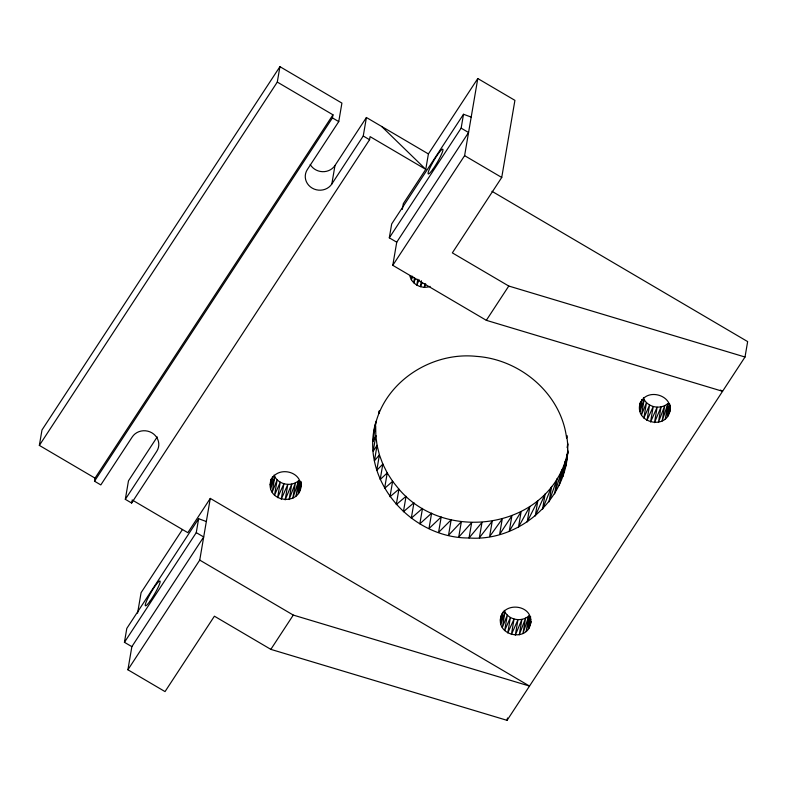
<?xml version="1.0" encoding="UTF-8"?>
<svg xmlns="http://www.w3.org/2000/svg" width="787" height="787" viewBox="0 0 787 787"><rect width="100%" height="100%" fill="white"/><g stroke="black" fill="none" stroke-linecap="round" stroke-linejoin="round"><path stroke-width="1.18" d="M566.67 435.693C576.005 491.363 523.847 542.105 469.032 537.993C411.66 538.338 360.072 480.887 375.399 423.554M567.663 442.963L567.299 447.744L567.909 444.193M376.147 421.242L373.038 441.477L375.832 435.742L375.674 426.062L373.982 431.856C380.741 384.233 429.83 351.366 476.41 356.373C520.197 359.315 561.111 393.667 566.591 438.074L566.994 435.693M300.654 486.258C301.264 470.095 275.47 465.845 270.895 481.369L271.299 479.017C262.819 502.814 303.241 507.881 301.067 482.677M567.771 450.253L566.906 457.414L567.919 451.482M640.618 401.803C632.168 423.652 669.57 431.433 670.19 407.951M567.378 455.073L567.771 452.702M301.067 483.956L300.063 489.917L301.057 483.887M670.19 407.932L669.383 412.703C674.941 395.025 645.36 386.633 640.215 404.154M381.636 126.451L425.767 169.362L370.087 136.633L369.565 139.712L131.626 503.031L125.32 499.322L156.741 451.345A14.343 13.379 9.7 0 0 151.901 432.83A14.343 13.379 9.7 0 0 132.246 436.942L100.815 484.92L94.509 481.211L95.03 478.132L39.35 445.403L41.986 429.977L279.926 66.659L341.912 103.097L338.754 121.601L307.323 169.589A14.343 13.379 9.7 0 0 312.164 188.103A14.343 13.379 9.7 0 0 331.829 183.991L363.25 136.003L366.417 117.499L428.403 153.937L425.767 169.362L403.328 203.636L402.334 209.421M125.32 499.322L128.478 480.818L157.233 436.913M131.626 503.031L131.98 500.975M491.944 191.29L747.65 341.597L745.014 357.023L507.074 720.341L270.836 649.364L214.408 616.191L165.034 691.596L127.907 669.776L131.862 646.639L124.435 642.32L126.805 628.4L198.639 518.712L206.332 521.535M137.587 613.152L141.089 592.67L182.466 529.484M124.435 642.32L196.258 532.642L198.639 518.712M39.35 445.403L277.29 82.074L279.926 66.659M199.741 560.098L210.286 498.407L529.523 686.067L293.285 615.08L199.741 560.098L127.907 669.776M94.509 481.211L332.439 117.893L332.97 114.813L277.29 82.074M271.308 479.096L270.295 485.028L272.45 476.824M272.764 476.863L270.738 488.727L274.811 476.794L274.092 475.053M331.829 183.991L334.987 165.486L366.417 117.499M298.627 480.7L292.803 498.26L295.44 482.834L289.104 499.529L291.741 484.103L285.169 499.853L287.806 484.428L281.254 499.204L283.891 483.789L277.624 497.64L280.251 482.215L274.525 495.259L277.162 479.834L272.174 492.209L274.811 476.794C279.513 484.92 291.574 486.907 298.627 480.7L295.991 496.125L300.142 481.28M300.29 482.608L298.47 493.282L301.106 481.536M720.449 390.057L722.564 391.296L486.327 320.319L392.782 265.327L396.737 242.189L389.309 237.831L391.68 223.951L463.513 114.272L471.197 117.086M379.511 410.853L379.108 413.224L378.95 411.148M411.955 276.148L411.345 279.71C415.064 285.917 423.327 288.986 430.125 286.379M414.503 277.998L413.696 282.749L415.605 278.401M417.799 279.198L416.785 285.13L419.196 279.808M421.429 280.772L420.415 286.704L422.294 282.474M424.95 283.782L424.341 287.344L425.747 283.969M389.309 237.831L461.143 128.143L463.513 114.272M392.782 265.327L464.605 155.649L477.788 78.533L514.914 100.352L501.732 177.469L452.348 252.873L508.776 286.035L745.014 357.023M501.26 615.572C494.157 636.162 529.376 643.274 530.822 621.651C531.628 603.354 500.817 601.711 500.443 620.313L502.293 613.28M502.913 612.158L500.886 624.012L504.959 612.079L504.241 610.338M507.074 720.341L507.487 717.97M528.775 615.995L522.952 633.545L525.588 618.129L519.263 634.814L521.899 619.399L515.318 635.139L517.954 619.723L511.402 634.499L514.039 619.074L507.772 632.935L510.409 617.51L504.674 630.544L507.31 615.119L502.332 627.505L504.959 612.079C509.661 620.215 521.732 622.202 528.775 615.995L526.149 631.42L530.3 616.575M530.645 616.713L528.618 628.567L530.733 619.182M640.618 401.783L639.615 407.814L641.769 399.609M642.084 399.648L640.057 411.512L644.13 399.58L643.412 397.828M667.947 403.485L662.123 421.035L664.759 405.62L658.434 422.314L661.07 406.889L654.489 422.639L657.125 407.213L650.574 421.989L653.21 406.574L646.944 420.425L649.58 405L643.845 418.035L646.481 402.619L641.494 414.995L644.13 399.58C648.832 407.705 660.903 409.693 667.947 403.485L665.31 418.91L669.471 404.065M669.816 404.203L667.789 416.067L670.17 405.492M567.063 456.263L562.843 476.292L565.479 460.877L567.732 452.712M412.703 276.326L411.345 279.71L409.899 276.217M95.03 478.132L332.97 114.813M428.403 153.937L477.788 78.533M210.286 498.407L187.837 532.681L132.157 499.952M131.862 646.639L203.695 536.96L196.258 532.642M396.737 242.189L468.56 132.511L461.143 128.143M270.836 649.364L293.285 615.08M486.327 320.319L508.776 286.035M464.605 155.649L501.732 177.469M332.439 117.893L338.754 121.601M363.25 136.003L369.565 139.712M334.987 165.486A14.343 13.379 9.7 0 1 310.196 164.483M530.812 621.553L530.212 625.203L530.822 621.632M566.984 457.454L565.41 466.966L567.034 457.483M375.832 435.742L373.195 451.167L377.081 445.383L375.832 435.742M377.081 445.383L374.445 460.808L379.423 454.876L377.081 445.383M379.423 454.876L376.786 470.292L382.826 464.094L379.423 454.876M382.826 464.094L380.19 479.519L387.243 472.948L382.826 464.094M387.243 472.948L384.607 488.373L392.624 481.329L387.243 472.948M392.624 481.329L389.988 496.754L398.92 489.15C444.094 542.627 543.069 529.936 565.479 460.877L559.223 485.294L561.859 469.869L554.599 493.852L557.235 478.427L549.011 501.88L551.648 486.464L542.528 509.297L545.165 493.872L535.229 515.997L537.865 500.571L527.192 521.919L529.828 506.503L518.515 526.995L521.151 511.57L509.278 531.166L511.914 515.741L499.607 534.383L502.244 518.958L489.593 536.606L492.229 521.181L479.362 537.816L481.998 522.391L469.032 537.993L471.669 522.578L458.713 537.147L461.349 521.722L448.521 535.278L451.148 519.853L438.566 532.406L441.202 516.99L428.984 528.569L431.61 513.154L419.855 523.808L422.491 508.392L411.306 518.18L413.942 502.755L403.416 511.747L406.053 496.322L396.284 504.575L398.92 489.15L392.624 481.329M149.933 601.278A14.343 1.938 -59.6 0 0 160.076 581.19A14.343 1.938 -59.6 0 0 148.074 597.835A14.343 1.938 -59.6 0 0 149.933 601.278M432.761 169.412A14.343 1.938 -59.6 0 0 442.904 149.323A14.343 1.938 -59.6 0 0 430.902 165.968A14.343 1.938 -59.6 0 0 432.761 169.412"/></g></svg>
